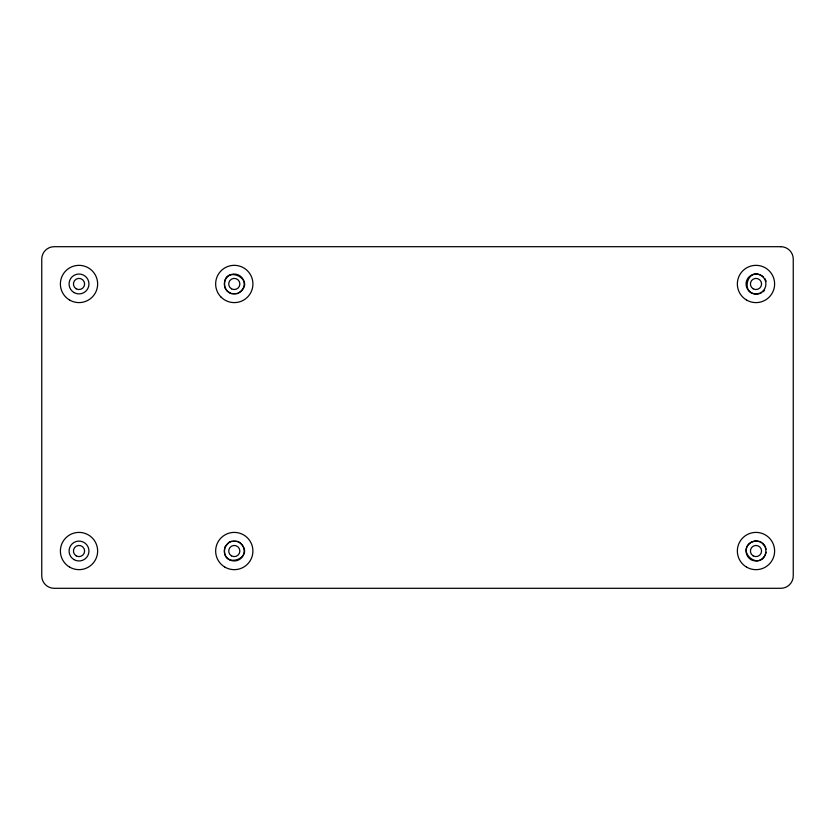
<?xml version="1.0" encoding="UTF-8"?>
<svg xmlns="http://www.w3.org/2000/svg" width="835" height="835" viewBox="0 0 835 835"><rect width="100%" height="100%" fill="white"/><g stroke="black" fill="none" stroke-linecap="round" stroke-linejoin="round"><path stroke-width="1.25" d="M766.081 552.259L765.413 554.638M224.918 547.384C219.939 570.806 257.754 558.104 239.645 542.426M225.095 546.915L228.863 542.426M765.215 555.087C758.044 570.18 736.794 551.413 750.863 542.426M764.578 290.173L763.941 290.935M763.587 291.29L762.846 291.947M229.281 542.176L230.617 541.529M751.291 542.176L755.028 540.923L759.422 541.362M761.186 293.022L760.288 293.429M237.881 293.429C260.019 279.829 220.461 261.981 224.918 287.574M237.422 293.596L231.086 293.596M231.086 541.362L237.422 541.362M759.349 293.743C738.599 297.594 747.21 263.756 763.587 277.063M230.617 293.429L227.318 291.29L225.095 288.033M759.892 541.529L761.228 542.176M237.881 541.529L239.217 542.176M762.459 543.011L764.474 545.182M764.86 278.577L765.382 279.422M764.735 545.599L765.215 546.466M765.81 280.32L766.144 281.249M765.601 547.384L766.081 549.294M780.829 246.701L54.171 246.701A12.421 12.421 0 0 0 41.75 259.121L41.75 575.879A12.421 12.421 0 0 0 54.171 588.299L780.829 588.299A12.421 12.421 0 0 0 793.25 575.879L793.25 259.121A12.421 12.421 0 0 0 780.829 246.701M224.97 567.163A18.631 18.631 0 0 0 252.911 551.027A18.631 18.631 0 0 0 224.97 534.891A18.631 18.631 0 0 0 224.97 567.163M69.702 567.163A18.631 18.631 0 0 0 97.643 551.027A18.631 18.631 0 0 0 69.702 534.891A18.631 18.631 0 0 0 69.702 567.163M69.702 300.109A18.631 18.631 0 0 0 97.643 283.973A18.631 18.631 0 0 0 69.702 267.837A18.631 18.631 0 0 0 69.702 300.109M221.108 297.145A18.631 18.631 0 0 0 252.285 288.795A18.631 18.631 0 0 0 229.458 265.968A18.631 18.631 0 0 0 221.108 297.145M746.667 567.163A18.631 18.631 0 0 0 774.619 551.027A18.631 18.631 0 0 0 746.667 534.891A18.631 18.631 0 0 0 746.667 567.163M746.667 300.109A18.631 18.631 0 0 0 774.619 283.973A18.631 18.631 0 0 0 746.667 267.837A18.631 18.631 0 0 0 746.667 300.109M751.02 559.638A9.936 9.936 0 0 0 765.925 551.027A9.936 9.936 0 0 0 751.02 542.426A9.936 9.936 0 0 0 751.02 559.638M751.02 292.574A9.936 9.936 0 0 0 765.925 283.973A9.936 9.936 0 0 0 751.02 275.362A9.936 9.936 0 0 0 751.02 292.574M229.312 292.574A9.936 9.936 0 0 0 244.217 283.973A9.936 9.936 0 0 0 229.312 275.362A9.936 9.936 0 0 0 229.312 292.574M74.044 292.574A9.936 9.936 0 0 0 88.948 283.973A9.936 9.936 0 0 0 74.044 275.362A9.936 9.936 0 0 0 74.044 292.574M74.044 559.638A9.936 9.936 0 0 0 88.948 551.027A9.936 9.936 0 0 0 74.044 542.426A9.936 9.936 0 0 0 74.044 559.638M229.312 559.638A9.936 9.936 0 0 0 244.217 551.027A9.936 9.936 0 0 0 229.312 542.426A9.936 9.936 0 0 0 229.312 559.638M231.493 288.806A5.595 5.595 0 0 0 239.875 283.973A5.595 5.595 0 0 0 231.493 279.13A5.595 5.595 0 0 0 231.493 288.806M231.493 555.87A5.595 5.595 0 0 0 239.875 551.027A5.595 5.595 0 0 0 231.493 546.194A5.595 5.595 0 0 0 231.493 555.87M753.191 288.806A5.595 5.595 0 0 0 761.572 283.973A5.595 5.595 0 0 0 753.191 279.13A5.595 5.595 0 0 0 753.191 288.806M753.191 555.87A5.595 5.595 0 0 0 761.572 551.027A5.595 5.595 0 0 0 753.191 546.194A5.595 5.595 0 0 0 753.191 555.87M76.215 555.87A5.595 5.595 0 0 0 84.606 551.027A5.595 5.595 0 0 0 76.215 546.194A5.595 5.595 0 0 0 76.215 555.87M76.215 288.806A5.595 5.595 0 0 0 84.606 283.973A5.595 5.595 0 0 0 76.215 279.13A5.595 5.595 0 0 0 76.215 288.806"/></g></svg>
